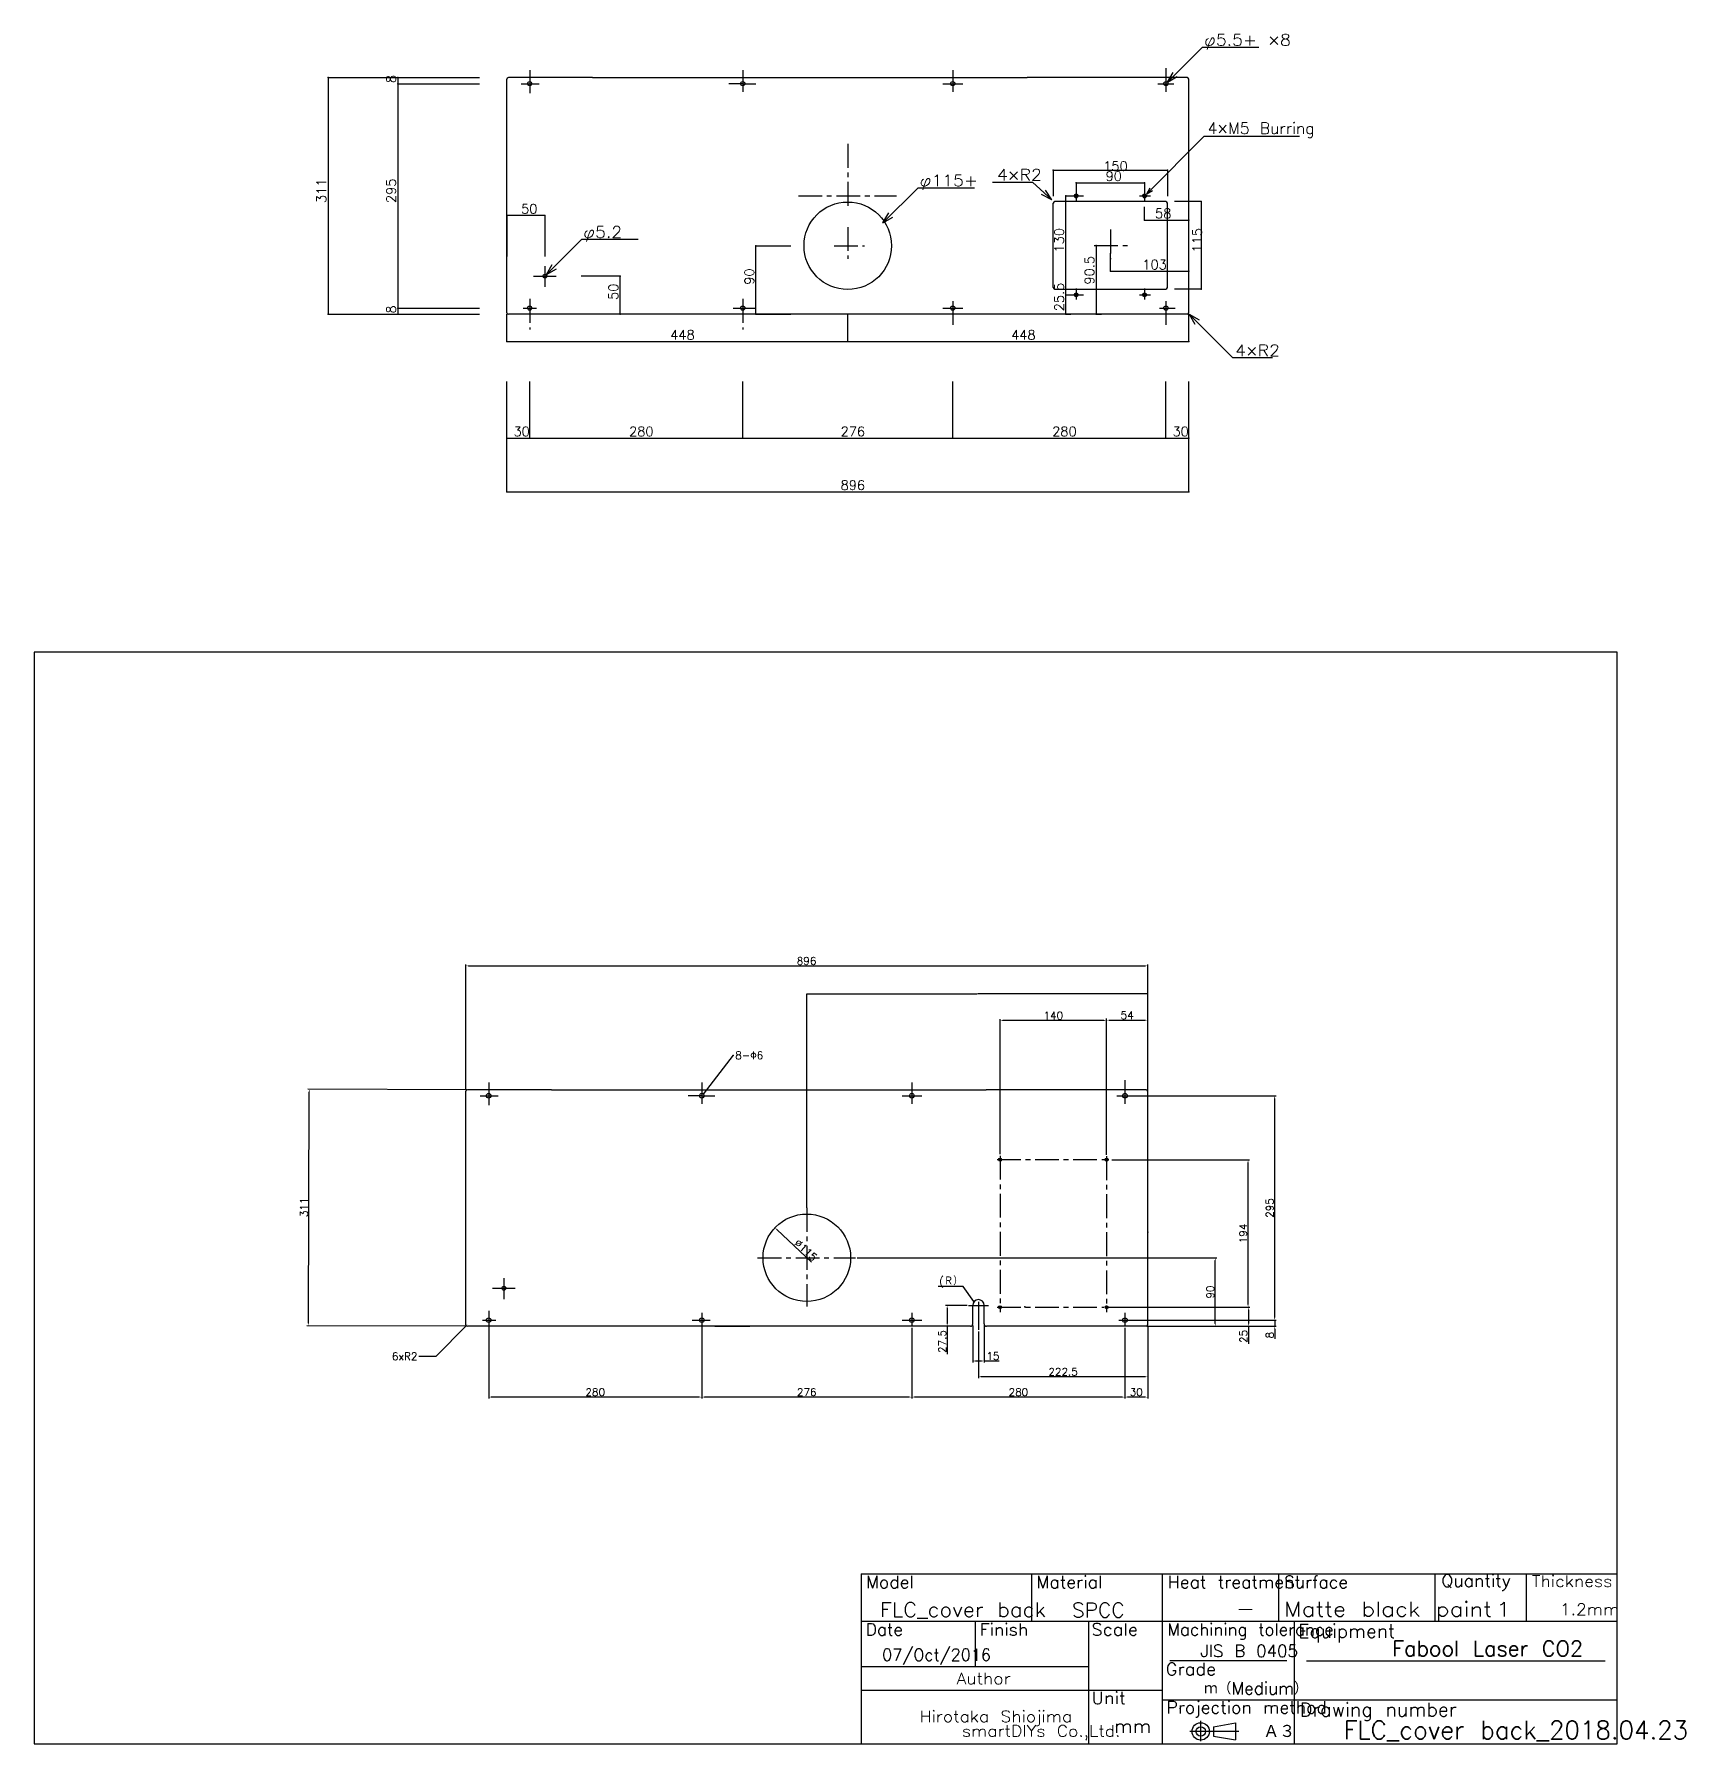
# Model space of a CAD drawing. Extents: x 12 to 3322, y 33 to 2280.
# Drawn here: x 12 to 2182, y 33 to 2280 of the extents above; entities that cross this region are included whole.
import ezdxf
from ezdxf import colors
from ezdxf.entities.mleader import LeaderData, LeaderLine
from ezdxf.math import Vec2, Vec3

# ---------------------------------------------------------------- set-up
doc = ezdxf.new("R2010")
doc.units = 0
doc.header["$LTSCALE"] = 5
doc.header["$MEASUREMENT"] = 0
doc.linetypes.add('_', pattern=[0])
doc.linetypes.add('CENTER1', pattern=[10, 6.25, -1.25, 1.25, -1.25])
doc.layers.get('0').update_dxf_attribs({"linetype": 'CONTINUOUS'})
doc.layers.get('Defpoints').update_dxf_attribs({"linetype": 'CONTINUOUS'})
for name, color, linetype in [('_0-0_', 7, 'CONTINUOUS'), ('_0-1_', 7, 'CONTINUOUS'), ('_0-2_', 7, 'CONTINUOUS'), ('_0-8_', 7, 'CONTINUOUS')]:
    doc.layers.add(name, color=color, linetype=linetype)
doc.styles.get("Standard").update_dxf_attribs({"font": 'txt', "bigfont": 'bigfont.shx'})
doc.dimstyles.new('ISO-25', dxfattribs={"dimtxt": 3.5, "dimasz": 3.5, "dimexe": 2, "dimexo": 2, "dimgap": 1.5, "dimtad": 1, "dimdsep": 46, "dimtxsty": 'STANDARD', "dimcen": 0, "dimclrd": 256, "dimclre": 256, "dimclrt": 256, "dimazin": 3, "dimtp": 0.1, "dimtm": 0.1, "dimtfac": 0.714, "dimtmove": 0, "dimatfit": 3, "dimfxl": 1, "dimarcsym": 0})
doc.dimstyles.get("Standard").update_dxf_attribs({"dimtxt": 0.18, "dimasz": 0.18, "dimexe": 0.18, "dimexo": 0.0625, "dimgap": 0.09, "dimtad": 0, "dimtih": 1, "dimtoh": 1, "dimdec": 4, "dimzin": 0, "dimdsep": 46, "dimtxsty": 'STANDARD', "dimcen": 0.09, "dimadec": 0, "dimazin": 0, "dimtfac": 1, "dimtdec": 4, "dimtofl": 0, "dimtmove": 0, "dimatfit": 3, "dimfxl": 1, "dimtolj": 1, "dimtzin": 0, "dimarcsym": 0})

# ---------------------------------------------------------------- blocks, each defined once
blk = doc.blocks.new('A$C54A303B5')
at = {"linetype": 'CENTER1'}
for p, q in [((250, 129), (398.8, 129)), ((254, 134), (254, -71.7)), ((394, 133.5), (394, -71.7)), ((250, -65), (390.5, -65))]:
    blk.add_line(p, q, dxfattribs=at)
for centre, radius in [((254, 129), 2), ((254, 129), 1.65), ((394, 129), 2), ((394, 129), 1.65), ((254, -65), 2), ((254, -65), 1.65), ((394, -65), 2), ((394, -65), 1.65)]:
    blk.add_circle(centre, radius)
blk.add_arc((225.5, -62.5), 7.5, 0, 180)
at = {"layer": '_0-1_', "color": 4, "linetype": 'CENTER1'}
for p, q in [((-418, 230.6), (-418, 200.5)), ((-138, 230.6), (-138, 202.3)), ((138, 230.6), (138, 202.3)), ((418, 233.4), (418, 202.3)), ((-429, 213), (-405.6, 213)), ((-138, 213), (-156.1, 213)), ((-138, 213), (-121, 213)), ((125.1, 213), (151.3, 213)), ((407.5, 213), (428.6, 213)), ((0, 65.5), (0, -63.9)), ((-64.6, 0), (64, 0)), ((-412.8, -40), (-383.3, -40)), ((-398, -27), (-398, -54.2)), ((212.6, -62.5), (238.8, -62.5)), ((225.5, -57.7), (225.5, -84.8)), ((-426.3, -82), (-408.8, -82)), ((-418, -69.9), (-418, -110.1)), ((-150.5, -82), (-127, -82)), ((-138, -72.2), (-138, -90)), ((125.1, -82), (151.3, -82)), ((138, -72.2), (138, -90)), ((225.5, -67.7), (225.5, -94.8)), ((409.8, -82), (430.1, -82)), ((418, -72.2), (418, -90))]:
    blk.add_line(p, q, dxfattribs=at)
at = {"layer": '_0-2_', "color": 7, "linetype": 'Continuous'}
for p, q in [((-448, -88), (-448, 219)), ((-335.5, 221), (-446, 221)), ((-335.5, 221), (88, 221)), ((88, 221), (235.5, 221)), ((446, 221), (235.5, 221)), ((448, -88), (448, 219)), ((218, -87), (218, -62.5)), ((233, -87), (233, -62.5)), ((218, -87), (218, -77.5)), ((233, -87), (233, -77.5)), ((215, -90), (-446, -90)), ((446, -90), (236, -90))]:
    blk.add_line(p, q, dxfattribs=at)
for centre, radius in [((-418, 213), 3), ((-138, 213), 3), ((138, 213), 3), ((418, 213), 3), ((0, 0), 57.5), ((-398, -40), 2.6), ((-418, -82), 3), ((-138, -82), 3), ((138, -82), 3), ((418, -82), 3)]:
    blk.add_circle(centre, radius, dxfattribs=at)
for centre, radius, start, end in [((-446, 219), 2, 90, 180), ((446, 219), 2, 0, 90), ((-446, -88), 2, 180, 270), ((215, -87), 3, 270, 0), ((215, -87), 3, 270, 0), ((236, -87), 3, 180, 270), ((236, -87), 3, 180, 270), ((446, -88), 2, 270, 0)]:
    blk.add_arc(centre, radius, start, end, dxfattribs=at)
at = {"layer": '_0-8_', "color": 4, "linetype": 'Continuous'}
for p, q in [((448, 33.8), (448, 51.2)), ((-120.6, -90), (-75, -90))]:
    blk.add_line(p, q, dxfattribs=at)
at = {"layer": '_0-8_', "color": 4}
for p in [(448, 33.8), (286.6, -64.5), (-120.6, -90)]:
    blk.add_point(p, dxfattribs=at)
blk = doc.blocks.new('*D2')
at = {"lineweight": -2, "transparency": 16777216}
for p, q in [((579, 892.5), (579, 1057.3)), ((1475, 892.5), (1475, 1057.3)), ((582.5, 1055.3), (1471.5, 1055.3))]:
    blk.add_line(p, q, dxfattribs=at)
at = {"transparency": 16777216}
for points in [[(582.5, 1055.9), (582.5, 1054.7), (579, 1055.3)], [(1471.5, 1055.9), (1471.5, 1054.7), (1475, 1055.3)]]:
    blk.add_solid(points, dxfattribs=at)
at = {"layer": 'Defpoints', "color": 0, "transparency": 16777216}
for p in [(1475, 1055.3), (579, 890.5), (1475, 890.5)]:
    blk.add_point(p, dxfattribs=at)
at = {"transparency": 16777216, "insert": (1026.7, 1061.8), "char_height": 10, "attachment_point": 5}
blk.add_mtext('896', dxfattribs=at)
blk = doc.blocks.new('*D23')
at = {"lineweight": -2, "transparency": 16777216}
for p, q in [((580.2, 892.5), (371.3, 893.3)), ((372.2, 585.8), (373.3, 889.8)), ((579, 581.5), (370.2, 582.3))]:
    blk.add_line(p, q, dxfattribs=at)
at = {"transparency": 16777216}
for points in [[(372.7, 889.8), (373.9, 889.8), (373.3, 893.3)], [(371.6, 585.8), (372.8, 585.8), (372.2, 582.3)]]:
    blk.add_solid(points, dxfattribs=at)
at = {"layer": 'Defpoints', "color": 0, "transparency": 16777216}
for p in [(373.3, 893.3), (582.2, 892.5), (581, 581.5)]:
    blk.add_point(p, dxfattribs=at)
at = {"transparency": 16777216, "insert": (366.3, 737.8), "char_height": 10, "attachment_point": 5, "rotation": 89.7852}
blk.add_mtext('311', dxfattribs=at)
blk = doc.blocks.new('*D24')
at = {"lineweight": -2, "transparency": 16777216}
for p, q in [((1445, 579.5), (1445, 486.4)), ((1475, 581.5), (1475, 486.4)), ((1471.5, 488.4), (1448.5, 488.4))]:
    blk.add_line(p, q, dxfattribs=at)
at = {"transparency": 16777216}
for points in [[(1448.5, 489), (1448.5, 487.8), (1445, 488.4)], [(1471.5, 489), (1471.5, 487.8), (1475, 488.4)]]:
    blk.add_solid(points, dxfattribs=at)
at = {"layer": 'Defpoints', "color": 0, "transparency": 16777216}
for p in [(1445, 581.5), (1475, 583.5), (1445, 488.4)]:
    blk.add_point(p, dxfattribs=at)
at = {"transparency": 16777216, "insert": (1460, 494.9), "char_height": 10, "attachment_point": 5}
blk.add_mtext('30', dxfattribs=at)
blk = doc.blocks.new('*D25')
at = {"lineweight": -2, "transparency": 16777216}
for p, q in [((1165, 579.5), (1165.1, 486.4)), ((1445, 579.5), (1445.1, 486.4)), ((1441.6, 488.4), (1168.6, 488.4))]:
    blk.add_line(p, q, dxfattribs=at)
at = {"transparency": 16777216}
for points in [[(1168.6, 489), (1168.6, 487.8), (1165.1, 488.4)], [(1441.6, 489), (1441.6, 487.8), (1445.1, 488.4)]]:
    blk.add_solid(points, dxfattribs=at)
at = {"layer": 'Defpoints', "color": 0, "transparency": 16777216}
for p in [(1165, 581.5), (1445, 581.5), (1165.1, 488.4)]:
    blk.add_point(p, dxfattribs=at)
at = {"transparency": 16777216, "insert": (1305.1, 494.9), "char_height": 10, "attachment_point": 5, "rotation": 0.0042}
blk.add_mtext('280', dxfattribs=at)
blk = doc.blocks.new('*D26')
at = {"lineweight": -2, "transparency": 16777216}
for p, q in [((889, 579.5), (889, 486.4)), ((1165, 579.5), (1165, 486.4)), ((1161.5, 488.4), (892.5, 488.4))]:
    blk.add_line(p, q, dxfattribs=at)
at = {"transparency": 16777216}
for points in [[(892.5, 489), (892.5, 487.8), (889, 488.4)], [(1161.5, 489), (1161.5, 487.8), (1165, 488.4)]]:
    blk.add_solid(points, dxfattribs=at)
at = {"layer": 'Defpoints', "color": 0, "transparency": 16777216}
for p in [(889, 581.5), (1165, 581.5), (889, 488.4)]:
    blk.add_point(p, dxfattribs=at)
at = {"transparency": 16777216, "insert": (1027, 494.9), "char_height": 10, "attachment_point": 5, "rotation": 359.9958}
blk.add_mtext('276', dxfattribs=at)
blk = doc.blocks.new('*D27')
at = {"lineweight": -2, "transparency": 16777216}
for p, q in [((609, 587.5), (609, 486.4)), ((889, 587.5), (889, 486.4)), ((885.5, 488.4), (612.5, 488.4))]:
    blk.add_line(p, q, dxfattribs=at)
at = {"transparency": 16777216}
for points in [[(612.5, 489), (612.5, 487.8), (609, 488.4)], [(885.5, 489), (885.5, 487.8), (889, 488.4)]]:
    blk.add_solid(points, dxfattribs=at)
at = {"layer": 'Defpoints', "color": 0, "transparency": 16777216}
for p in [(609, 589.5), (889, 589.5), (609, 488.4)]:
    blk.add_point(p, dxfattribs=at)
at = {"transparency": 16777216, "insert": (749, 494.9), "char_height": 10, "attachment_point": 5}
blk.add_mtext('280', dxfattribs=at)
blk = doc.blocks.new('*D28')
at = {"lineweight": -2, "transparency": 16777216}
for p, q in [((1252.5, 574.7), (1252.5, 513.1)), ((1475, 581.5), (1475, 513.1)), ((1471.5, 515.1), (1256, 515.1))]:
    blk.add_line(p, q, dxfattribs=at)
at = {"transparency": 16777216}
for points in [[(1256, 515.7), (1256, 514.5), (1252.5, 515.1)], [(1471.5, 515.7), (1471.5, 514.5), (1475, 515.1)]]:
    blk.add_solid(points, dxfattribs=at)
at = {"layer": 'Defpoints', "color": 0, "transparency": 16777216}
for p in [(1252.5, 576.7), (1475, 583.5), (1252.5, 515.1)]:
    blk.add_point(p, dxfattribs=at)
at = {"transparency": 16777216, "insert": (1363.8, 521.6), "char_height": 10, "attachment_point": 5}
blk.add_mtext('222.5', dxfattribs=at)
blk = doc.blocks.new('*D29')
at = {"lineweight": -2, "transparency": 16777216}
for p, q in [((1459.1, 589.5), (1643.9, 589.5)), ((1641.9, 593), (1641.9, 596.5)), ((1641.9, 589.5), (1641.9, 581.5)), ((1475, 581.5), (1643.9, 581.5)), ((1641.9, 578), (1641.9, 564.9))]:
    blk.add_line(p, q, dxfattribs=at)
at = {"transparency": 16777216}
for points in [[(1641.3, 593), (1642.4, 593), (1641.9, 589.5)], [(1641.3, 578), (1642.4, 578), (1641.9, 581.5)]]:
    blk.add_solid(points, dxfattribs=at)
at = {"layer": 'Defpoints', "color": 0, "transparency": 16777216}
for p in [(1457.1, 589.5), (1641.9, 589.5), (1473, 581.5)]:
    blk.add_point(p, dxfattribs=at)
at = {"transparency": 16777216, "insert": (1635.4, 569.7), "char_height": 10, "attachment_point": 5, "rotation": 90}
blk.add_mtext('8', dxfattribs=at)
blk = doc.blocks.new('*D30')
at = {"lineweight": -2, "transparency": 16777216}
for p, q in [((1447, 884.5), (1643.9, 884.5)), ((1641.9, 593), (1641.9, 881)), ((1447, 589.5), (1643.9, 589.5))]:
    blk.add_line(p, q, dxfattribs=at)
at = {"transparency": 16777216}
for points in [[(1641.3, 881), (1642.4, 881), (1641.9, 884.5)], [(1641.3, 593), (1642.4, 593), (1641.9, 589.5)]]:
    blk.add_solid(points, dxfattribs=at)
at = {"layer": 'Defpoints', "color": 0, "transparency": 16777216}
for p in [(1445, 884.5), (1641.9, 884.5), (1445, 589.5)]:
    blk.add_point(p, dxfattribs=at)
at = {"transparency": 16777216, "insert": (1635.4, 737), "char_height": 10, "attachment_point": 5, "rotation": 90}
blk.add_mtext('295', dxfattribs=at)
blk = doc.blocks.new('*D31')
at = {"lineweight": -2, "transparency": 16777216}
for p, q in [((1237.6, 609), (1209.5, 609)), ((1211.5, 605.5), (1211.5, 585)), ((1240.1, 581.5), (1209.5, 581.5)), ((1211.5, 581.5), (1211.5, 545))]:
    blk.add_line(p, q, dxfattribs=at)
at = {"transparency": 16777216}
for points in [[(1210.9, 605.5), (1212.1, 605.5), (1211.5, 609)], [(1210.9, 585), (1212.1, 585), (1211.5, 581.5)]]:
    blk.add_solid(points, dxfattribs=at)
at = {"layer": 'Defpoints', "color": 0, "transparency": 16777216}
for p in [(1211.5, 609), (1239.6, 609), (1242.1, 581.5)]:
    blk.add_point(p, dxfattribs=at)
at = {"transparency": 16777216, "insert": (1205, 561.5), "char_height": 10, "attachment_point": 5, "rotation": 90}
blk.add_mtext('27.5', dxfattribs=at)
blk = doc.blocks.new('*D32')
at = {"lineweight": -2, "transparency": 16777216}
for p, q in [((1245, 582.5), (1245, 533.9)), ((1260.1, 582.5), (1260.1, 533.9)), ((1248.5, 535.9), (1256.6, 535.9)), ((1260.1, 535.9), (1279.9, 535.9))]:
    blk.add_line(p, q, dxfattribs=at)
at = {"transparency": 16777216}
for points in [[(1248.5, 536.5), (1248.5, 535.3), (1245, 535.9)], [(1256.6, 536.5), (1256.6, 535.3), (1260.1, 535.9)]]:
    blk.add_solid(points, dxfattribs=at)
at = {"layer": 'Defpoints', "color": 0, "transparency": 16777216}
for p in [(1245, 584.5), (1260.1, 584.5), (1260.1, 535.9)]:
    blk.add_point(p, dxfattribs=at)
at = {"transparency": 16777216, "insert": (1271.7, 542.4), "char_height": 10, "attachment_point": 5}
blk.add_mtext('15', dxfattribs=at)
blk = doc.blocks.new('*D39')
at = {"lineweight": -2, "transparency": 16777216}
for p, q in [((1419.6, 606.5), (1609.3, 606.5)), ((1607.3, 603), (1607.3, 585)), ((1475, 581.5), (1609.3, 581.5)), ((1607.3, 581.5), (1607.3, 558.4))]:
    blk.add_line(p, q, dxfattribs=at)
at = {"transparency": 16777216}
for points in [[(1606.7, 603), (1607.9, 603), (1607.3, 606.5)], [(1606.7, 585), (1607.9, 585), (1607.3, 581.5)]]:
    blk.add_solid(points, dxfattribs=at)
at = {"layer": 'Defpoints', "color": 0, "transparency": 16777216}
for p in [(1417.6, 606.5), (1607.3, 606.5), (1473, 581.5)]:
    blk.add_point(p, dxfattribs=at)
at = {"transparency": 16777216, "insert": (1600.8, 568.2), "char_height": 10, "attachment_point": 5, "rotation": 90}
blk.add_mtext('25', dxfattribs=at)
blk = doc.blocks.new('*D40')
at = {"lineweight": -2, "transparency": 16777216}
for p, q in [((1427.8, 800.5), (1608.9, 800.5)), ((1606.9, 610), (1606.9, 797)), ((1419.6, 606.5), (1608.9, 606.5))]:
    blk.add_line(p, q, dxfattribs=at)
at = {"transparency": 16777216}
for points in [[(1606.3, 797), (1607.4, 797), (1606.9, 800.5)], [(1606.3, 610), (1607.4, 610), (1606.9, 606.5)]]:
    blk.add_solid(points, dxfattribs=at)
at = {"layer": 'Defpoints', "color": 0, "transparency": 16777216}
for p in [(1425.8, 800.5), (1606.9, 800.5), (1417.6, 606.5)]:
    blk.add_point(p, dxfattribs=at)
at = {"transparency": 16777216, "insert": (1600.4, 703.5), "char_height": 10, "attachment_point": 5, "rotation": 90}
blk.add_mtext('194', dxfattribs=at)
blk = doc.blocks.new('*D41')
at = {"lineweight": -2, "transparency": 16777216}
for p, q in [((1421, 807), (1421, 985.9)), ((1424.5, 983.9), (1471.5, 983.9)), ((1475, 892.5), (1475, 985.9))]:
    blk.add_line(p, q, dxfattribs=at)
at = {"transparency": 16777216}
for points in [[(1424.5, 984.5), (1424.5, 983.3), (1421, 983.9)], [(1471.5, 984.5), (1471.5, 983.3), (1475, 983.9)]]:
    blk.add_solid(points, dxfattribs=at)
at = {"layer": 'Defpoints', "color": 0, "transparency": 16777216}
for p in [(1475, 983.9), (1475, 890.5), (1421, 805)]:
    blk.add_point(p, dxfattribs=at)
at = {"transparency": 16777216, "insert": (1448, 990.4), "char_height": 10, "attachment_point": 5}
blk.add_mtext('54', dxfattribs=at)
blk = doc.blocks.new('*D42')
at = {"lineweight": -2, "transparency": 16777216}
for p, q in [((1281, 807.6), (1281, 985.4)), ((1417.5, 983.4), (1284.5, 983.4)), ((1421, 807), (1421, 985.4))]:
    blk.add_line(p, q, dxfattribs=at)
at = {"transparency": 16777216}
for points in [[(1284.5, 984), (1284.5, 982.8), (1281, 983.4)], [(1417.5, 984), (1417.5, 982.8), (1421, 983.4)]]:
    blk.add_solid(points, dxfattribs=at)
at = {"layer": 'Defpoints', "color": 0, "transparency": 16777216}
for p in [(1281, 983.4), (1281, 805.6), (1421, 805)]:
    blk.add_point(p, dxfattribs=at)
at = {"transparency": 16777216, "insert": (1351, 989.9), "char_height": 10, "attachment_point": 5}
blk.add_mtext('140', dxfattribs=at)
blk = doc.blocks.new('*D43')
at = {"lineweight": -2, "transparency": 16777216}
blk.add_line((1033.2, 665.7), (987.7, 708.6), dxfattribs=at)
at = {"transparency": 16777216}
blk.add_solid([(988.1, 709), (987.3, 708.1), (985.2, 711)], dxfattribs=at)
at = {"layer": 'Defpoints', "color": 0, "transparency": 16777216}
for p in [(985.2, 711), (1068.9, 632.1)]:
    blk.add_point(p, dxfattribs=at)
at = {"transparency": 16777216, "insert": (1025.7, 681.7), "char_height": 10, "attachment_point": 5, "rotation": 316.7057}
blk.add_mtext('∅115', dxfattribs=at)
blk = doc.blocks.new('*D44')
at = {"color": 0, "linetype": 'Continuous', "lineweight": -2, "transparency": 16777216}
for p, q in [((1027, 737.1), (1027, 1018.6)), ((1027.2, 1018.4), (1250.4, 1018.4)), ((1474.9, 1018.4), (1251.7, 1018.4)), ((1475, 890.6), (1475, 1018.6))]:
    blk.add_line(p, q, dxfattribs=at)
at = {"color": 0, "linetype": 'Continuous', "transparency": 16777216}
for points in [[(1027.2, 1018.4), (1027.2, 1018.4), (1027, 1018.4)], [(1474.9, 1018.4), (1474.9, 1018.4), (1475, 1018.4)]]:
    blk.add_solid(points, dxfattribs=at)
at = {"layer": 'Defpoints', "color": 0, "linetype": 'Continuous', "transparency": 16777216}
for p in [(1027, 1018.4), (1475, 890.5), (1027, 737.1)]:
    blk.add_point(p, dxfattribs=at)
at = {"color": 0, "linetype": 'Continuous', "transparency": 16777216, "insert": (1251, 1018.4), "char_height": 0.18, "attachment_point": 5}
blk.add_mtext('\\A1;448.0000', dxfattribs=at)
blk = doc.blocks.new('*D45')
at = {"lineweight": -2, "transparency": 16777216}
for p, q in [((1093.1, 671.5), (1565.7, 671.5)), ((1563.7, 585), (1563.7, 668)), ((1474.2, 581.5), (1565.7, 581.5))]:
    blk.add_line(p, q, dxfattribs=at)
at = {"transparency": 16777216}
for points in [[(1563.1, 668), (1564.3, 668), (1563.7, 671.5)], [(1563.1, 585), (1564.3, 585), (1563.7, 581.5)]]:
    blk.add_solid(points, dxfattribs=at)
at = {"layer": 'Defpoints', "color": 0, "transparency": 16777216}
for p in [(1091.1, 671.5), (1563.7, 671.5), (1472.2, 581.5)]:
    blk.add_point(p, dxfattribs=at)
at = {"transparency": 16777216, "insert": (1557.2, 626.5), "char_height": 10, "attachment_point": 5, "rotation": 90}
blk.add_mtext('90', dxfattribs=at)
blk = doc.blocks.new('*D46')
at = {"color": 0, "linetype": 'Continuous', "lineweight": -2, "transparency": 16777216}
for p, q in [((539.8, 542), (579.5, 582)), ((581, 583.4), (581, 583.6)), ((581, 583.5), (581.1, 583.5)), ((517.2, 542), (539.8, 542))]:
    blk.add_line(p, q, dxfattribs=at)
at = {"color": 0, "linetype": 'Continuous', "transparency": 16777216}
blk.add_solid([(579.5, 582), (579.5, 582), (579.6, 582.1)], dxfattribs=at)
at = {"layer": 'Defpoints', "color": 0, "linetype": 'Continuous', "transparency": 16777216}
for p in [(579.6, 582.1), (581, 583.5)]:
    blk.add_point(p, dxfattribs=at)
at = {"color": 0, "linetype": 'Continuous', "transparency": 16777216, "insert": (498.7, 542), "char_height": 10, "attachment_point": 5}
blk.add_mtext('\\A1;6xR2', dxfattribs=at)

msp = doc.modelspace()

# ---------------------------------------------------------------- linework, layer by layer
at = {"layer": '_0-0_', "color": 3, "linetype": 'Continuous'}
for p, q in [((11.82562, 1467.827), (11.82562, 32.627)), ((2091.82562, 1467.827), (11.82562, 1467.827)), ((2091.82562, 32.627), (2091.82562, 1467.827)), ((11.82562, 32.627), (2091.82562, 32.627))]:
    msp.add_line(p, q, dxfattribs=at)
at = {"layer": '_0-0_', "color": 4, "linetype": 'Continuous'}
for p, q in [((1098.62562, 256.227), (2091.82562, 256.227)), ((1098.62562, 256.227), (1098.62562, 32.627)), ((1322.22562, 256.227), (1322.22562, 193.827)), ((1493.82562, 256.227), (1493.82562, 32.627)), ((1647.22562, 193.827), (1647.22562, 256.227)), ((1852.62562, 193.827), (1852.62562, 256.227)), ((1972.22562, 256.227), (1972.22562, 193.827)), ((1098.62562, 193.827), (2091.82562, 193.827)), ((1248.12562, 193.827), (1248.12562, 134.027)), ((1397.62562, 32.627), (1397.62562, 193.827)), ((1668.02562, 32.627), (1668.02562, 193.827)), ((1657.62562, 141.827), (1504.22562, 141.827)), ((1683.62562, 141.827), (2076.22562, 141.827)), ((1397.62562, 134.027), (1098.62562, 134.027)), ((1397.62562, 102.827), (1098.62562, 102.827)), ((1493.82562, 102.827), (1397.62562, 102.827)), ((2091.82562, 89.827), (1493.82562, 89.827)), ((1561.29656, 55.11804), (1590.41656, 60.11004)), ((1561.29656, 55.11804), (1561.29656, 42.63804)), ((1590.41656, 60.11004), (1590.41656, 37.64604)), ((1561.29656, 42.63804), (1590.41656, 37.64604))]:
    msp.add_line(p, q, dxfattribs=at)
at = {"layer": '_0-0_', "color": 7, "linetype": '_'}
for p, q in [((1594.86899, 48.87804), (1530.48944, 48.87804)), ((1544.65656, 36.05062), (1544.65656, 62.64204))]:
    msp.add_line(p, q, dxfattribs=at)
at = {"layer": '_0-0_', "color": 4, "linetype": 'Continuous'}
for radius in [11.44, 6.24]:
    msp.add_circle((1544.65656, 48.87804), radius, dxfattribs=at)
at = {"layer": '_0-1_', "color": 4, "linetype": 'CENTER1'}
for p, q in [((662.88686, 2232.59674), (662.88686, 2202.44844)), ((942.88686, 2232.59674), (942.88686, 2204.27561)), ((1218.88686, 2232.59674), (1218.88686, 2204.27561)), ((1498.88686, 2235.3375), (1498.88686, 2204.27561)), ((651.83859, 2214.94885), (675.30916, 2214.94885)), ((942.88686, 2214.94885), (924.74422, 2214.94885)), ((942.88686, 2214.94885), (959.92938, 2214.94885)), ((1205.94706, 2214.94885), (1232.13975, 2214.94885)), ((1488.39423, 2214.94885), (1509.44805, 2214.94885)), ((1080.88686, 2135.75675), (1080.88686, 2051.48467)), ((1380.88686, 2074.86784), (1380.88686, 2060.81182)), ((1470.88686, 2074.86784), (1470.88686, 2060.81182)), ((1015.91196, 2067.44885), (1144.72743, 2067.44885)), ((1372.3308, 2067.44885), (1390.45127, 2067.44885)), ((1464.10218, 2067.44885), (1478.81597, 2067.44885)), ((1080.88686, 2026.52392), (1080.88686, 1984.80382)), ((1425.88686, 2023.17499), (1425.88686, 1984.1382)), ((1062.88129, 2001.94885), (1102.99678, 2001.94885)), ((1404.70289, 2002.44885), (1449.66932, 2002.44885)), ((668.12903, 1961.94885), (697.62662, 1961.94885)), ((682.88686, 1974.96567), (682.88686, 1947.78464)), ((1372.3308, 1937.44885), (1390.45127, 1937.44885)), ((1380.88686, 1945.54833), (1380.88686, 1931.45356)), ((1464.10218, 1937.44885), (1478.81597, 1937.44885)), ((1470.88686, 1945.54833), (1470.88686, 1931.45356)), ((654.54673, 1919.94885), (672.05939, 1919.94885)), ((662.88686, 1932.02733), (662.88686, 1891.82959)), ((930.35439, 1919.94885), (958.82471, 1919.94885)), ((942.88686, 1932.02733), (942.88686, 1891.82959)), ((1205.94706, 1919.94885), (1232.13975, 1919.94885)), ((1218.88686, 1929.28657), (1218.88686, 1894.57035)), ((1490.69101, 1919.94885), (1510.97923, 1919.94885)), ((1498.88686, 1929.28657), (1498.88686, 1894.57035))]:
    msp.add_line(p, q, dxfattribs=at)
at = {"layer": '_0-2_', "color": 7, "linetype": 'Continuous'}
for p, q in [((632.88686, 1913.94885), (632.88686, 2220.94885)), ((745.38686, 2222.94885), (634.88686, 2222.94885)), ((745.38686, 2222.94885), (1168.88686, 2222.94885)), ((1168.88686, 2222.94885), (1316.38686, 2222.94885)), ((1526.88686, 2222.94885), (1316.38686, 2222.94885)), ((1528.88686, 1913.94885), (1528.88686, 2220.94885)), ((1350.88686, 1946.94885), (1350.88686, 2057.94885)), ((1498.88686, 2059.94885), (1352.88686, 2059.94885)), ((1500.88686, 1946.94885), (1500.88686, 2057.94885)), ((1352.88686, 1944.94885), (1498.88686, 1944.94885)), ((1526.88686, 1911.94885), (634.88686, 1911.94885))]:
    msp.add_line(p, q, dxfattribs=at)
for centre, radius in [((662.88686, 2214.94885), 2.75), ((942.88686, 2214.94885), 2.75), ((1218.88686, 2214.94885), 2.75), ((1498.88686, 2214.94885), 2.75), ((1380.88686, 2067.44885), 2), ((1470.88686, 2067.44885), 2), ((1080.88686, 2001.94885), 57.5), ((682.88686, 1961.94885), 2.6), ((1380.88686, 1937.44885), 2), ((1470.88686, 1937.44885), 2), ((662.88686, 1919.94885), 2.75), ((942.88686, 1919.94885), 2.75), ((1218.88686, 1919.94885), 2.75), ((1498.88686, 1919.94885), 2.75)]:
    msp.add_circle(centre, radius, dxfattribs=at)
at = {"layer": '_0-2_', "color": 4, "linetype": 'Continuous'}
for centre in [(1380.88686, 2067.44885), (1470.88686, 2067.44885), (1380.88686, 1937.44885), (1470.88686, 1937.44885)]:
    msp.add_circle(centre, 2.5, dxfattribs=at)
at = {"layer": '_0-2_', "color": 7, "linetype": 'Continuous'}
for centre, start, end in [((634.88686, 2220.94885), 90, 180), ((1526.88686, 2220.94885), 0, 90), ((1352.88686, 2057.94885), 90, 180), ((1498.88686, 2057.94885), 0, 90), ((1352.88686, 1946.94885), 180, 270), ((1498.88686, 1946.94885), 270, 0), ((634.88686, 1913.94885), 180, 270), ((1526.88686, 1913.94885), 270, 0)]:
    msp.add_arc(centre, 2, start, end, dxfattribs=at)
at = {"layer": '_0-8_', "color": 4, "linetype": 'Continuous'}
for p, q in [((1500.86689, 2216.87305), (1546.97771, 2262.98386)), ((1546.97771, 2262.98386), (1621.19908, 2262.98386)), ((1500.86689, 2216.87305), (1508.36689, 2229.86343)), ((397.97205, 2222.94885), (397.97205, 1911.94885)), ((397.97205, 2222.94885), (597.17116, 2222.94885)), ((489.55547, 2222.94885), (489.55547, 2214.94885)), ((489.55547, 2222.94885), (597.17116, 2222.94885)), ((489.55547, 2214.94885), (597.17116, 2214.94885)), ((489.55547, 2214.94885), (489.55547, 1919.94885)), ((1500.86689, 2216.87305), (1513.85728, 2224.37305)), ((1473.63946, 2070.15273), (1549.28597, 2145.79924)), ((1549.28597, 2145.79924), (1674.47129, 2145.79924)), ((1350.88686, 2101.32544), (1500.88686, 2101.32544)), ((1350.88686, 2101.32544), (1350.88686, 2067.05592)), ((1500.88686, 2101.32544), (1500.88686, 2067.05592)), ((1127.12269, 2032.14615), (1173.23351, 2078.25696)), ((1173.23351, 2078.25696), (1247.45488, 2078.25696)), ((1270.93096, 2085.65014), (1323.422, 2085.65014)), ((1348.94139, 2062.28732), (1323.422, 2085.65014)), ((1348.94139, 2062.28732), (1335.63307, 2069.20749)), ((1348.94139, 2062.28732), (1340.87613, 2074.93452)), ((1380.88686, 2084.73973), (1470.88686, 2084.73973)), ((1380.88686, 2084.73973), (1380.88686, 2074.03801)), ((1470.88686, 2084.73973), (1470.88686, 2074.03801)), ((1473.63946, 2070.15273), (1478.13946, 2077.94696)), ((1473.63946, 2070.15273), (1481.43369, 2074.65273)), ((1367.44903, 1937.44885), (1367.44903, 2067.44885)), ((1367.44903, 2067.44885), (1373.83251, 2067.44885)), ((1470.88686, 2035.7371), (1470.88686, 2053.19781)), ((1545.23877, 2059.94885), (1510.09779, 2059.94885)), ((1528.88686, 2035.7371), (1528.88686, 2053.19781)), ((1545.23877, 2059.94885), (1545.23877, 1944.94885)), ((682.88686, 2041.66301), (632.88686, 2041.66301)), ((632.88686, 2041.66301), (632.88686, 1988.0257)), ((682.88686, 2041.66301), (682.88686, 1988.0257)), ((1127.12269, 2032.14615), (1134.62269, 2045.13653)), ((1127.12269, 2032.14615), (1140.11307, 2039.64615)), ((1470.88686, 2035.7371), (1528.88686, 2035.7371)), ((685.14575, 1964.28918), (731.25656, 2010.39999)), ((731.25656, 2010.39999), (805.47793, 2010.39999)), ((960.26227, 1911.94885), (960.26227, 2001.94885)), ((960.26227, 2001.94885), (1005.88356, 2001.94885)), ((1407.23101, 2002.44885), (1407.23101, 1911.94885)), ((1407.23101, 2002.44885), (1414.36007, 2002.44885)), ((1425.88686, 1968.38754), (1425.88686, 1992.04306)), ((1528.88686, 1968.38754), (1528.88686, 1992.04306)), ((685.14575, 1964.28918), (692.64575, 1977.27956)), ((685.14575, 1964.28918), (698.13613, 1971.78918)), ((781.60473, 1961.94885), (730.36908, 1961.94885)), ((781.60473, 1911.94885), (781.60473, 1961.94885)), ((1425.88686, 1968.38754), (1528.88686, 1968.38754)), ((1367.44903, 1911.94885), (1367.44903, 1937.44885)), ((1367.44903, 1937.44885), (1373.83251, 1937.44885)), ((1545.23877, 1944.94885), (1510.09779, 1944.94885)), ((397.97205, 1911.94885), (597.17116, 1911.94885)), ((489.55547, 1919.94885), (597.17116, 1919.94885)), ((489.55547, 1919.94885), (489.55547, 1911.94885)), ((489.55547, 1911.94885), (597.17116, 1911.94885)), ((632.88686, 1876.05394), (632.88686, 1911.94885)), ((781.60473, 1911.94885), (730.36908, 1911.94885)), ((960.26227, 1911.94885), (1005.88356, 1911.94885)), ((1080.88686, 1876.05394), (1080.88686, 1911.94885)), ((1367.44903, 1911.94885), (1373.83251, 1911.94885)), ((1407.23101, 1911.94885), (1414.36007, 1911.94885)), ((1528.88686, 1876.05394), (1528.88686, 1911.94885)), ((1529.54122, 1911.92402), (1542.5316, 1904.42402)), ((1529.54122, 1911.92402), (1537.04122, 1898.93364)), ((1529.54122, 1911.92402), (1586.52264, 1854.94259)), ((632.88686, 1876.05394), (1080.88686, 1876.05394)), ((1080.88686, 1876.05394), (1528.88686, 1876.05394)), ((1586.52264, 1854.94259), (1639.01368, 1854.94259)), ((632.88686, 1678.47766), (632.88686, 1823.46435)), ((632.88686, 1749.07987), (632.88686, 1823.46435)), ((662.88686, 1749.07987), (662.88686, 1823.46435)), ((942.88686, 1749.07987), (942.88686, 1823.46435)), ((1218.88686, 1749.07987), (1218.88686, 1823.46435)), ((1498.88686, 1749.07987), (1498.88686, 1823.46435)), ((1528.88686, 1678.47766), (1528.88686, 1823.46435)), ((1528.88686, 1749.07987), (1528.88686, 1823.46435)), ((632.88686, 1749.07987), (662.88686, 1749.07987)), ((662.88686, 1749.07987), (942.88686, 1749.07987)), ((942.88686, 1749.07987), (1218.88686, 1749.07987)), ((1218.88686, 1749.07987), (1498.88686, 1749.07987)), ((1498.88686, 1749.07987), (1528.88686, 1749.07987)), ((632.88686, 1678.47766), (1528.88686, 1678.47766))]:
    msp.add_line(p, q, dxfattribs=at)
at = {"layer": '_0-8_', "color": 4}
for p in [(397.97205, 2222.94885), (489.55547, 2222.94885), (489.55547, 2214.94885), (1350.88686, 2101.32544), (1500.88686, 2101.32544), (1380.88686, 2084.73973), (1470.88686, 2084.73973), (1367.44903, 2067.44885), (1545.23877, 2059.94885), (632.88686, 2041.66301), (682.88686, 2041.66301), (1470.88686, 2035.7371), (1528.88686, 2035.7371), (960.26227, 2001.94885), (1407.23101, 2002.44885), (781.60473, 1961.94885), (1425.88686, 1968.38754), (1528.88686, 1968.38754), (1367.44903, 1937.44885), (1545.23877, 1944.94885), (397.97205, 1911.94885), (489.55547, 1919.94885), (489.55547, 1911.94885), (781.60473, 1911.94885), (960.26227, 1911.94885), (1367.44903, 1911.94885), (1407.23101, 1911.94885), (632.88686, 1876.05394), (1080.88686, 1876.05394), (1528.88686, 1876.05394), (632.88686, 1749.07987), (662.88686, 1749.07987), (942.88686, 1749.07987), (1218.88686, 1749.07987), (1498.88686, 1749.07987), (1528.88686, 1749.07987), (632.88686, 1678.47766), (1528.88686, 1678.47766)]:
    msp.add_point(p, dxfattribs=at)

# ---------------------------------------------------------------- block references
msp.add_blockref('A$C54A303B5', (1027.04422, 671.53668))

# ---------------------------------------------------------------- texts
at = {"layer": '_0-0_', "color": 7}
for s, height, width, p in [('Model', 16, 1.042279, (1104.65944, 237.28161)), ('Material', 16, 1.042279, (1328.75974, 237.28161)), ('Heat treatment', 16.0000002, 1.042279, (1501.36033, 237.28161)), ('Surface', 16, 1.027174, (1654.35095, 237.28161)), ('Quantity', 16, 1.042279, (1860.86191, 239.05984)), ('Thickness', 15, 1.10303, (1979.82706, 238.92246)), ('FLC_cover back', 18.9999998, 1.07177, (1123.02128, 199.50908)), ('SPCC', 19, 1.025172, (1375.52459, 198.88695)), ('－', 19, 1.178947, (1591.25346, 198.88699)), ('Matte black paint', 18.9999998, 1.178947, (1654.11547, 200.1899)), ('1', 19, 1.178947, (1932.92962, 199.92702)), ('1.2mm', 15, 1.10303, (2016.47708, 201.94226)), ('Date', 16, 1.018319, (1104.47734, 174.90701)), ('Finish', 16, 1.042279, (1254.32621, 174.90701)), ('Scale', 16, 1.073864, (1401.08471, 174.90701)), ('Machining tolerance', 16.0000002, 1.002948, (1500.77458, 174.90701)), ('Equipment', 18, 1.014493, (1672.55966, 171.82698)), ('07/Oct/2016', 16.0000002, 0.965802, (1125.98134, 141.62698)), ('JIS B 0405', 16, 1.001059, (1544.29754, 146.827)), ('Fabool Laser CO2', 20, 1.006923, (1796.30777, 147.94697)), ('Grade', 16, 1.073864, (1498.58471, 122.90701)), ('Author', 15, 1.10303, (1223.93293, 110.93447)), ('ｍ（Medium）', 16, 1.018319, (1549.10063, 97.59081)), ('Unit', 16, 1.073864, (1401.13665, 84.99846)), ('Hirotaka Shiojima', 15, 1.10303, (1175.3168, 61.12562)), ('Projection method', 16.0000002, 1.042279, (1499.59594, 72.467)), ('Drawing number', 17.9999995, 1.029412, (1674.6094, 68.67709)), ('smartDIYs Co.,Ltd.', 15, 1.10303, (1230.83373, 42.02509)), ('mm', 18, 1.060606, (1430.50744, 47.00649)), ('Ａ３', 18, 1.060606, (1626.81935, 39.87804)), ('FLC_cover back_2018.04.23', 24.000001, 0.987179, (1732.44241, 38.827))]:
    msp.add_text(s, height=height, dxfattribs=dict(at, width=width)).set_placement(p)
at = {"layer": '_0-8_', "color": 7, "width": 1.10303}
for s, p in [('φ5.5+ ×8', (1549.05222, 2265.05838)), ('φ115+', (1175.30802, 2080.33147)), ('4×R2', (1276.97373, 2087.82063)), ('φ5.2', (733.33107, 2012.4745)), ('4×R2', (1589.86397, 1856.83627))]:
    msp.add_text(s, height=15, dxfattribs=at).set_placement(p)
at = {"layer": '_0-8_', "color": 4}
for s, p in [('8', (487.05547, 2215.82385)), ('311', (395.47205, 2058.07385)), ('295', (487.05547, 2058.07385)), ('130', (1364.94903, 1993.07385)), ('115', (1546.23877, 1993.07385)), ('90.5', (1404.73101, 1950.88894)), ('90', (957.76227, 1950.69885)), ('50', (779.10473, 1930.69885)), ('25.5', (1364.94903, 1915.8466)), ('8', (487.05547, 1912.82385))]:
    msp.add_text(s, height=12.5, rotation=90, dxfattribs=at).set_placement(p)
at = {"layer": '_0-8_', "color": 7}
msp.add_text('4×M5 Burring', height=15, dxfattribs=at).set_placement((1553.626, 2148.88927))
at = {"layer": '_0-8_', "color": 4}
for s, p in [('150', (1416.51186, 2100.32544)), ('90', (1419.63686, 2087.23973)), ('50', (651.63686, 2044.16301)), ('58', (1484.60473, 2038.2371)), ('103', (1468.01186, 1970.88754)), ('448', (847.51186, 1878.55394)), ('448', (1295.51186, 1878.55394)), ('30', (641.63686, 1751.57987)), ('280', (793.51186, 1751.57987)), ('276', (1071.51186, 1751.57987)), ('280', (1349.51186, 1751.57987)), ('30', (1507.63686, 1751.57987)), ('896', (1071.51186, 1680.97766))]:
    msp.add_text(s, height=12.5, dxfattribs=at).set_placement(p)

# ---------------------------------------------------------------- dimensions: what is measured, and where the dimension line sits
for base, p1, p2, override, picture, middle in [((1475.04422, 1055.28599), (579.04422, 890.53668), (1475.04422, 890.53668), {"dimtxt": 10}, '*D2', (1026.69899, 1055.28599)), ((1260.05156, 535.89415), (1245.04422, 584.53668), (1260.05156, 584.53668), {"dimtxt": 10, "dimdec": 1}, '*D32', (1271.71822, 535.89415))]:
    dim = msp.add_linear_dim(base=base, p1=p1, p2=p2, dimstyle='ISO-25', override=override)
    dim.commit()
    dim.dimension.update_dxf_attribs({"geometry": picture, "text_midpoint": middle, "dimtype": 160})
at = {"linetype": 'Continuous'}
dim = msp.add_linear_dim(base=(1027.04422, 1018.38663), p1=(1475.04422, 890.53668), p2=(1027.04422, 737.05983), dimstyle='Standard', dxfattribs=at)
dim.commit()
dim.dimension.update_dxf_attribs({"geometry": '*D44', "text_midpoint": (1251.04422, 1018.38663)})
for base, p1, p2, picture, middle in [((1281.04422, 983.39346), (1421.04422, 805.03613), (1281.04422, 805.55555), '*D42', (1351.04422, 989.89346)), ((1475.04422, 983.9021), (1421.04422, 805.03613), (1475.04422, 890.53668), '*D41', (1448.04422, 990.4021)), ((609.04422, 488.42113), (889.04422, 589.53668), (609.04422, 589.53668), '*D27', (749.04422, 494.92113)), ((1252.54422, 515.09547), (1475.04422, 583.53668), (1252.54422, 576.70353), '*D28', (1363.79422, 521.59547)), ((1445.04422, 488.42113), (1475.04422, 583.53668), (1445.04422, 581.51629), '*D24', (1460.04422, 494.92113))]:
    dim = msp.add_linear_dim(base=base, p1=p1, p2=p2, dimstyle='ISO-25', override={"dimtxt": 10})
    dim.commit()
    dim.dimension.update_dxf_attribs({"geometry": picture, "text_midpoint": middle})
for p1, p2, distance, picture, middle in [((581.04422, 581.53668), (582.21009, 892.53668), 208.87265, '*D23', (366.25602, 737.84406)), ((1165.04422, 581.51629), (889.04422, 581.53668), 93.11555, '*D26', (1027.03783, 494.91093)), ((1445.04422, 581.53668), (1165.04422, 581.51629), 93.11555, '*D25', (1305.05053, 494.91093))]:
    dim = msp.add_aligned_dim(p1=p1, p2=p2, distance=distance, dimstyle='ISO-25', override={"dimtxt": 10})
    dim.commit()
    dim.dimension.update_dxf_attribs({"geometry": picture, "text_midpoint": middle})
for base, p1, p2, picture, middle in [((1641.85923, 884.53668), (1445.04422, 589.53668), (1445.04422, 884.53668), '*D30', (1635.35923, 737.03668)), ((1606.85485, 800.53668), (1417.58273, 606.53668), (1425.81776, 800.53668), '*D40', (1600.35485, 703.53668)), ((1563.71379, 671.53668), (1472.16549, 581.53668), (1091.08434, 671.53668), '*D45', (1557.21379, 626.53668))]:
    dim = msp.add_linear_dim(base=base, p1=p1, p2=p2, angle=90, dimstyle='ISO-25', override={"dimtxt": 10})
    dim.commit()
    dim.dimension.update_dxf_attribs({"geometry": picture, "text_midpoint": middle})
dim = msp.add_diameter_dim_2p(p1=(1068.8951, 632.10631), p2=(985.19335, 710.96705), dimstyle='ISO-25', override={"dimtxt": 10, "dimdec": 1})
dim.commit()
dim.dimension.update_dxf_attribs({"geometry": '*D43', "text_midpoint": (1021.23104, 677.01365), "dimtype": 163})
for base, p1, p2, override, picture, middle in [((1211.47275, 609.03668), (1242.05156, 581.53668), (1239.61175, 609.03668), {"dimtxt": 10, "dimdec": 1}, '*D31', (1211.47275, 561.53668)), ((1607.3095, 606.53668), (1473.04422, 581.53668), (1417.58273, 606.53668), {"dimtxt": 10}, '*D39', (1607.3095, 568.20335)), ((1641.85923, 589.53668), (1473.04422, 581.53668), (1457.1366, 589.53668), {"dimtxt": 10}, '*D29', (1641.85923, 569.70335))]:
    dim = msp.add_linear_dim(base=base, p1=p1, p2=p2, angle=90, dimstyle='ISO-25', override=override)
    dim.commit()
    dim.dimension.update_dxf_attribs({"geometry": picture, "text_midpoint": middle, "dimtype": 160})
dim = msp.add_radius_dim(center=(581.04422, 583.53668), mpoint=(579.63482, 582.11768), text='6x<>', dimstyle='Standard', override={"dimtxt": 10, "dimdec": 0}, dxfattribs=at)
dim.commit()
dim.dimension.update_dxf_attribs({"geometry": '*D46', "text_midpoint": (498.72959, 542.04489), "dimtype": 164})

# ---------------------------------------------------------------- leaders
ml = msp.add_multileader_mtext('Standard', dxfattribs=at)
ml.set_content('8-Φ6', color=256, style='STANDARD')
ml.set_leader_properties()
ml.build(insert=Vec2(0, 0))
ml.multileader.update_dxf_attribs({"text_right_attachment_type": 6, "dogleg_length": 0.36, "arrow_head_size": 0.18})
ctx = ml.context
ctx.base_point, ctx.char_height, ctx.arrow_head_size, ctx.landing_gap_size, ctx.plane_origin = Vec3(931.03359, 937.69564), 10, 0.18, 0.09, Vec3(891.12791, 886.33133)
ctx.right_attachment, ctx.text_align_type = 6, 2
notes = []
notes.append((ctx, [(0, (1, 1, 0), (930.67359, 937.69564), (1, 0), 0.36, [(0, [(891.12791, 886.33133)], 0, [])])]))
ctx.mtext.insert, ctx.mtext.alignment, ctx.mtext.flow_direction = Vec3(969.79026, 942.69564), 3, 5
ml = msp.add_multileader_mtext('Standard', dxfattribs=at)
ml.set_content('(Ｒ）', color=256, style='STANDARD')
ml.set_leader_properties()
ml.build(insert=Vec2(0, 0))
ml.multileader.update_dxf_attribs({"text_right_attachment_type": 6, "dogleg_length": 0.36, "arrow_head_size": 0.18})
ctx = ml.context
ctx.base_point, ctx.char_height, ctx.arrow_head_size, ctx.landing_gap_size, ctx.plane_origin = Vec3(1209.26165, 640.79818), 10, 0.18, 0.09, Vec3(1246.81865, 613.87236)
ctx.right_attachment, ctx.text_align_type = 6, 2
notes.append((ctx, [(0, (1, 1, 0), (1232.46832, 633.79818), (-1, 0), 0.36, [(0, [(1246.81865, 613.87236)], 0, [])])]))
ctx.mtext.insert, ctx.mtext.alignment, ctx.mtext.flow_direction = Vec3(1232.01832, 645.79818), 3, 5
for ctx, leaders in notes:
    for number, flags, end, landing, length, lines in leaders:
        leader = LeaderData()
        leader.index, (leader.has_last_leader_line, leader.has_dogleg_vector, leader.attachment_direction) = number, flags
        leader.last_leader_point, leader.dogleg_vector, leader.dogleg_length = Vec3(end), Vec3(landing), length
        for number, points, colour, breaks in lines:
            line = LeaderLine()
            line.index, line.vertices, line.color, line.breaks = number, Vec3.list(points), colors.encode_raw_color(colour), breaks
            leader.lines.append(line)
        ctx.leaders.append(leader)

doc.saveas('drawing.dxf')
